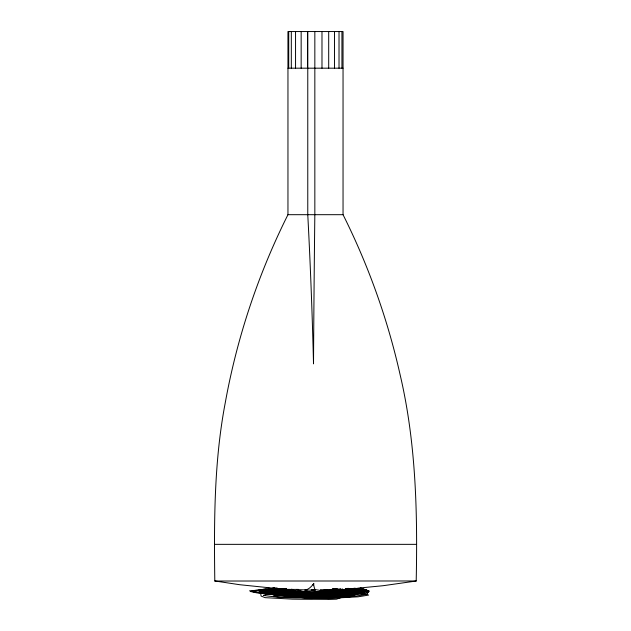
<?xml version="1.0" encoding="UTF-8"?>
<svg xmlns="http://www.w3.org/2000/svg" width="631" height="631" viewBox="0 0 631 631"><rect width="100%" height="100%" fill="white"/><g stroke="black" fill="none" stroke-linecap="round" stroke-linejoin="round"><path stroke-width="0.95" d="M357.572 588.187L382.899 585.734L416.2 581.025C417.635 512.041 415.971 442.481 400.172 374.98C387.734 319.483 368.512 265.548 343.043 214.69L343.043 31.55L287.957 31.55L287.957 214.69C258.221 274.012 237.035 337.561 225.243 402.854C214.035 461.569 214.004 521.458 214.8 580.977L239.677 584.708L273.428 588.187M282.16 588.731L281.284 590.442L282.436 594.386L291.546 595.08L309.442 594.796L345.236 592.895L351.049 591.61L342.302 589.22L343.658 591.704L338.358 593.59L327.686 593.921L311.02 593.361L280.077 591.16L273.223 590.001L280.424 588.889C287.886 595.175 299.062 592.454 308.117 593.416C315.413 592.635 323.955 594.607 330.179 589.788L337.956 590.671L341.276 593.211L338.965 594.781L335.053 596.09L315.295 597.707L280.661 597.273L273.594 596.24L281.694 590.821L288.059 589.441M345.599 588.944L344.778 589.977L329.69 595.514L307.218 596.453M345.094 589.283L352.413 589.835L358.211 591.752L351.554 593.156L340.914 594.126L292.587 593.424L274.99 589.827L274.761 588.833L276.63 588.581M280.006 588.794L276.725 590.143L266.25 591.846L285.086 595.214C307.155 596.224 329.721 599.45 351.562 594.576L356.996 589.504L347.831 588.376L368.559 590.687L363.574 591.941L352.634 593.014L327.134 594.449L304.15 594.323L294.409 594.008L264.397 590.048L274.666 587.832M289.763 589.37L287.697 590.08L289.597 590.75L320.382 593.172L335.455 593.503L344.905 592.919M268.845 587.713L261.147 589.827L260.343 591.192L261.1 596.082L265.186 597.667L292.216 599.119L312.069 599.324L358.1 596.823L368.599 595.065L349.361 591.294L332.158 589.149L334.887 589.969C318.608 595.38 300.411 593.779 283.808 590.166L285.953 589.251L276.725 590.143C297.02 596.098 318.813 593.243 339.36 590.095L332.584 589.031L342.365 590.032L345.709 591.373C326.787 590.805 307.202 593.905 288.714 589.299M286.324 588.849L283.847 589.433L294.724 593.771L316.249 595.475L337.664 595.222L345.717 594.449L353.242 592.533L351.877 589.906L345.433 588.96M274.769 587.808L260.366 591.152L266.203 592.888L291.94 594.394L307.92 596.035L319.034 596.035L341.205 594.828L353.707 592.88L356.097 590.687L347.547 588.565M345.236 592.895L350.394 591.831L349.211 590.253L344.013 589.512M277.119 587.911L271.125 589.078L267.954 591.618L274.225 593.605L287.823 595.38L311.391 596.697L330.455 596.618L346.545 591.996L346.664 590.458L335.25 589.094M346.411 595.672L322.425 597.32L308.796 597.297L285.985 594.228L276.015 591.578L273.499 588.96M347.263 595.53L354.614 594.252L362.202 591.641L354.433 589.709L345.354 589.031M282.128 588.778L260.816 592.209L261.029 592.966C289.905 594.954 319.444 597.549 347.918 591.152L347.121 590.332L339.652 589.149M279.194 588.636L274.666 589.267L266.984 592.296L269.879 593.747L285.086 595.214M289.613 589.425L283.13 590.324C298.171 592.864 313.867 593.519 328.948 590.813L329.784 589.796L329.248 589.677M284.636 588.968L277.285 589.882L278.492 592.044C304.292 598.74 332.072 598.764 357.84 592.406L344.423 589.425C316.675 597.888 286.845 595.388 258.797 590.206L277.537 588.691M287.72 589.338L274.54 590.979L277.687 593.14L281.883 594.142L292.05 595.017L301.973 595.254L322.094 594.221M275.581 588.297L267.938 589.212L265.966 591.034L281.3 594.662L317.093 595.427L337.057 595.23L363.622 594.047L368.638 592.099L367.226 590.655L345.859 588.557M273.483 588.944L276.749 588.549M285.859 588.605L272.789 590.119C290.615 595.404 309.734 594.299 328.144 593.795L330.226 591.815L324.689 590.08C315.571 592.848 305.388 593.385 296.531 589.401M285.969 588.936L282.656 589.89L286.34 594.812C308.685 596.729 332.466 600.838 354.054 592.895L351.696 591.397L342.254 590.174L320.422 589.677M279.17 588.889L258.765 590.987C287.286 594.994 316.249 593.826 344.771 590.9L343.682 590.545M286.411 589.054L283.485 589.354C274.832 590.758 268.885 593.29 280.834 594.284M285.283 589.094L282.672 589.646L282.183 592.052L296.223 595.877M276.346 588.344L268.94 589.37C288.903 600.507 313.386 596.469 334.848 592.785L315.65 589.677M315.5 590.127L304.828 590.135A660.247 70.349 90 0 0 311.982 585.734L312.85 584.716L313.67 584.708A671.589 16.217 -90 0 0 315.303 589.961L311.233 589.961L313.189 589.961M285.315 588.77L275.021 589.338L268.522 591.357L273.255 593.487C304.426 596.847 336.165 600.68 367.203 594.071L368.48 590.632L360.687 589.425L345.906 588.518M280.945 588.968L285.646 588.668L263.419 595.348C292.405 600.026 321.897 596.871 351.025 595.593L352.555 592.959L346.853 590.829L341.655 590.024M285.157 588.818L273.799 589.504L291.94 594.394L332.498 594.087L348.635 593.329L364.915 591.294L366.611 589.993L362.525 588.92L353.959 588.21M281.071 589.48L286.474 589.173M278.31 588.684L249.616 590.79L256.17 592.769L267.56 593.976M281.016 589.48L270.518 590.608L271.519 594.52C303.921 599.418 337.664 599.316 369.569 591.168L360.254 587.816M322.181 594.213L334.225 593.266L333.105 590.719L324.239 589.764M285.646 589.007L258.529 590.474L250.326 591.523C269.721 594.568 289.377 595.838 309.009 595.435C319.002 594.37 330.873 597.525 339.099 590.135L336.67 588.968M280.763 588.975L260.138 589.906L254.459 590.49L252.96 591.168C282.475 597.809 314.112 597.328 343.493 590.411L337.703 589.188M298.471 589.393L278.831 589.488L272.71 590.316L273.199 592.627L278.05 594.228M287.957 68.18L343.043 68.18M287.957 214.69L343.043 214.69M214.8 544.348L416.2 544.348M214.8 581.025L416.2 580.977M298.834 589.677L307.313 589.961M333.696 589.038L342.846 589.37M285.977 595.278C311.367 597.1 338.161 599.702 362.612 591.255L358.842 589.464L351.215 588.486M345.307 589.078L347.247 589.259L349.819 591.168C323.246 598.022 295.008 595.79 268.199 591.586L292.129 589.315L285.401 590.324L286.419 591.239C306.784 594.315 327.592 595.246 348.138 593.661L349.866 592.367L335.85 589.062M267.773 594L307.123 598.172L328.412 599.45L336.457 599.174L355.024 592.911L362.722 591.105L359.788 590.143L346.932 588.407M280.85 594.292L301.847 595.656L343.698 596.263L354.212 595.601L358.802 592.422L355.395 589.717L351.767 588.833M342.333 589.275L343.059 589.378M335.14 588.999L337.277 589.33M337.514 589.37L341.537 589.993M343.398 590.442L339.825 589.259M278.09 594.236C299.323 598.298 320.753 593.211 341.828 590.561L340.322 588.983M341.931 31.55L341.931 68.18M339.021 31.55L339.021 68.18M334.509 31.55L334.509 68.18M328.696 31.55L328.696 68.18M321.984 31.55L321.984 68.18M314.837 31.55L314.837 214.69A687.932 16.611 90 0 0 313.615 347.365L313.52 363.866L313.094 347.365A691.6 73.693 -90 0 0 307.77 214.69L307.77 31.55M307.565 31.55L307.565 68.18M301.153 31.55L301.153 68.18M295.553 31.55L295.553 68.18M291.317 31.55L291.317 68.18M288.722 31.55L288.722 68.18M313.757 583.565L312.873 584.708L313.67 584.708L313.757 583.565"/></g></svg>
